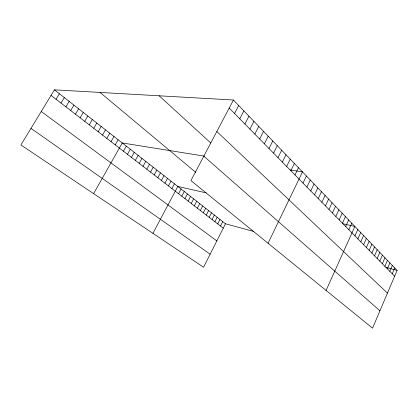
<?xml version="1.0" encoding="UTF-8"?>
<svg xmlns="http://www.w3.org/2000/svg" width="418" height="418" viewBox="0 0 418 418"><rect width="100%" height="100%" fill="white"/><g stroke="black" fill="none" stroke-linecap="round" stroke-linejoin="round"><path stroke-width="0.63" d="M397.1 270.404L372.548 328.161L190.927 180.602L233.437 100.022L397.1 270.404L385.966 267.379M389.816 271.339L392.34 265.451M392.241 273.8L394.738 267.943M387.366 268.847L389.91 262.917M382.35 263.748L384.941 257.749M384.873 266.313L387.444 260.351M379.79 261.145L382.407 255.105M377.188 258.502L379.831 252.43M374.554 255.821L377.224 249.708M369.162 250.34L371.884 244.154M371.874 253.104L374.57 246.954M366.403 247.54L369.157 241.311M363.608 244.697L366.382 238.427M360.765 241.808L363.571 235.501M357.881 238.877L360.718 232.528M326.082 290.411L354.872 226.446L343.084 223.782M354.955 235.898L357.818 229.508M348.852 229.696L351.778 223.222M345.67 226.462L348.628 219.946M342.436 223.175L345.43 216.613M339.155 219.837L342.18 213.227M335.811 216.44L338.873 209.784M332.414 212.987L335.508 206.283M328.956 209.475L332.091 202.725M325.444 205.902L328.611 199.104M321.865 202.265L325.073 195.42M318.229 198.566L321.473 191.669M314.524 194.798L317.805 187.854M310.752 190.969L314.08 183.972M306.916 187.065L310.281 180.022M303.008 183.094L306.415 175.999M268.048 243.26L302.48 171.897L290.097 169.912M294.977 174.933L298.473 167.728M290.85 170.737L294.387 163.475M286.644 166.458L290.228 159.143M282.359 162.1L285.99 154.733M277.986 157.664L281.669 150.234M273.534 153.134L277.265 145.652M268.993 148.521L272.776 140.976M220.5 226.049L222.737 221.624M264.364 143.813L268.199 136.211M253.658 231.426L225.474 223.771L203.571 267.233L20.9 144.968L54.413 89.839L233.437 100.022M259.641 139.011L263.528 131.351M217.715 223.902L219.967 219.455M214.899 221.728L217.167 217.266M254.823 134.115L258.768 126.393M212.051 219.534L214.34 215.051M249.907 129.115L253.909 121.33M206.267 215.071L208.587 210.552M209.172 217.318L211.482 212.814M203.326 212.804L205.666 208.263M244.891 124.015L248.945 116.167M200.353 210.51L202.709 205.949M197.343 208.195L199.72 203.608M191.225 203.477L193.644 198.848M194.302 205.849L196.7 201.241M239.765 118.806L243.882 110.895M188.116 201.079L190.551 196.429M234.535 113.492L238.715 105.519M184.97 198.654L187.426 193.978M181.783 196.199L184.265 191.501M178.564 193.717L181.067 188.999M152.91 233.328L177.828 186.465L206.226 192.881M171.897 188.575L174.437 183.81M168.444 185.911L171.004 181.125M164.943 183.215L167.534 178.402M161.405 180.487L164.013 175.649M157.821 177.723L160.455 172.864M154.19 174.923L156.849 170.042M150.517 172.091L153.197 167.184M146.796 169.222L149.503 164.29M143.024 166.317L145.757 161.358M139.21 163.37L141.968 158.385M135.343 160.392L138.128 155.381M131.424 157.372L134.235 152.335M127.459 154.31L130.291 149.247M123.435 151.211L126.299 146.122M93.606 193.633L122.255 142.951L204.386 156.144M115.232 144.889L118.153 139.743M111.047 141.66L113.999 136.487M106.809 138.389L109.788 133.19M102.509 135.077L105.519 129.852M98.152 131.717L101.187 126.461M93.731 128.31L96.804 123.028M89.253 124.857L92.352 119.543M84.708 121.356L87.843 116.011M80.104 117.803L83.271 112.432M75.433 114.198L78.631 108.8M70.694 110.545L73.923 105.117M65.882 106.841L69.153 101.381M61.007 103.079L64.309 97.587M56.059 99.265L59.398 93.742M30.989 128.373L210.134 254.207M41.23 111.517L216.827 240.925M51.038 95.393L223.254 228.171M54.413 89.839L225.474 223.771M100.043 92.435L195.791 172.378M203.817 156.165L379.936 310.783M159.154 95.795L210.745 142.977M216.827 131.508L387.439 293.128M229.195 108.063L394.623 276.23"/></g></svg>
